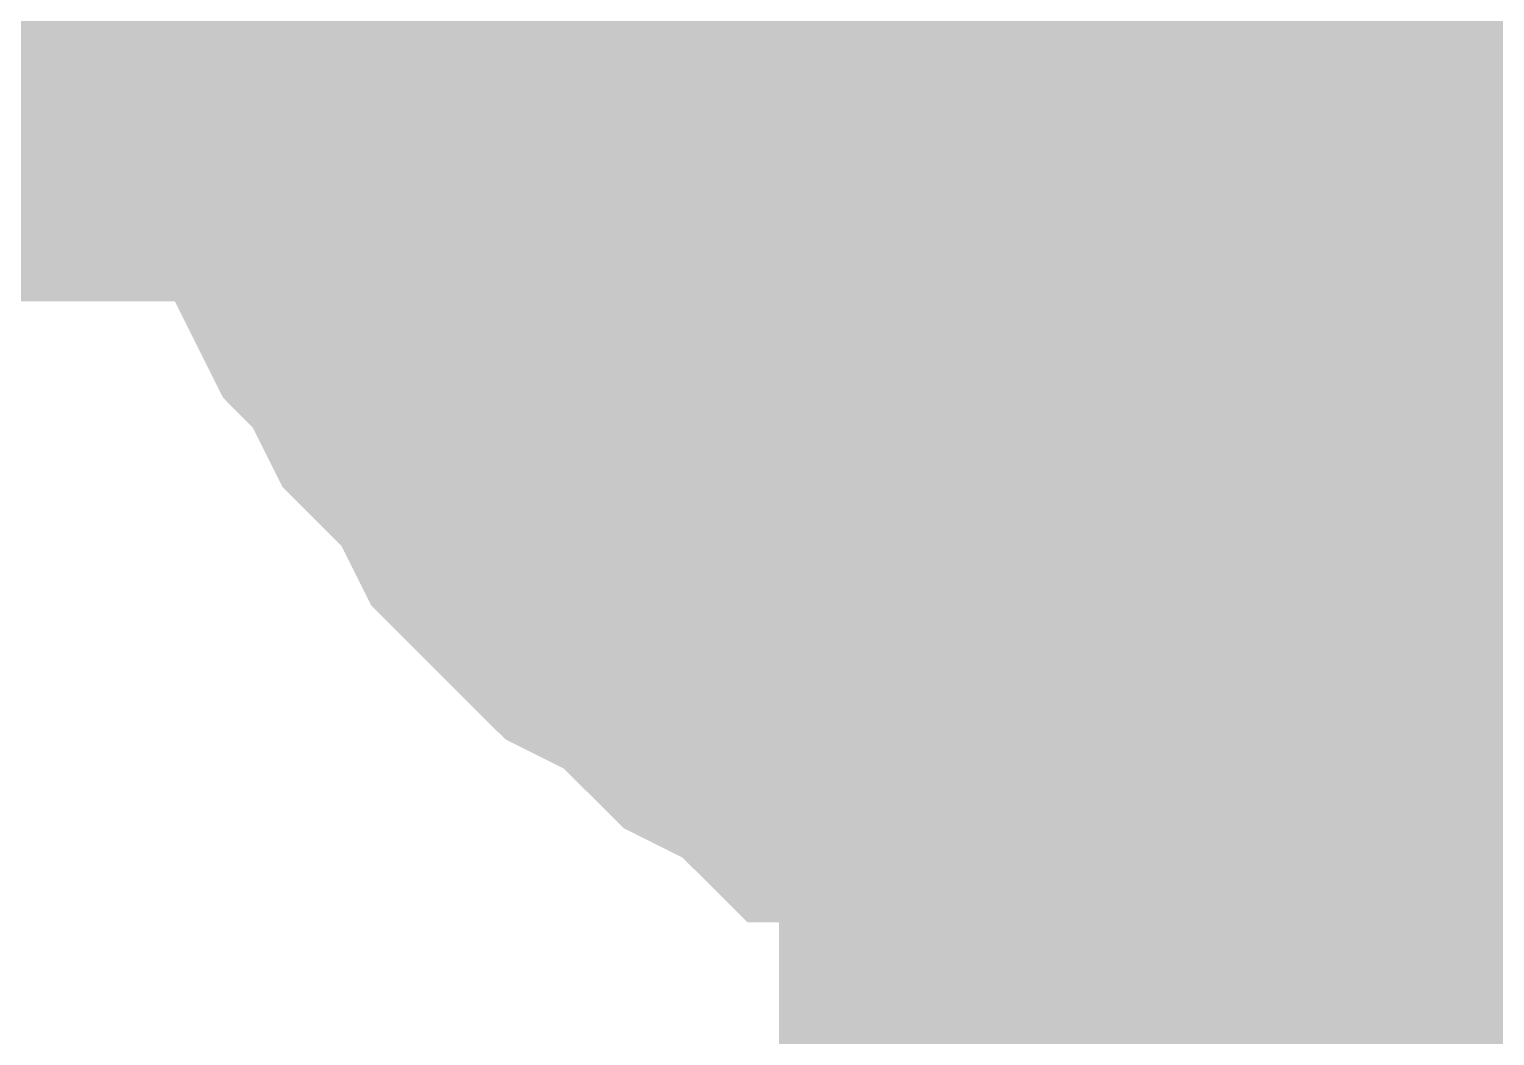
# Model space of a CAD drawing. Header units: inches. Extents: x 0 to 841, y 0 to 594.
# Drawn here: x 294.084 to 295.197, y 61.549 to 62.313 of the extents above; entities that cross this region are included whole.
import ezdxf

# ---------------------------------------------------------------- set-up
doc = ezdxf.new("R2010")
doc.units = ezdxf.units.IN
doc.layers.add('Sheet', color=255, linetype='Continuous')

msp = doc.modelspace()

# ---------------------------------------------------------------- linework, layer by layer
at = {"layer": 'Sheet'}
msp.add_lwpolyline([(294.746, 62.5, 0.508, 0.508, 1), (295.254, 62.5, 0.508, 0.508, 1)], format="xyseb", close=True, dxfattribs=at)
for points in [[(290.0201, 62.4814, 0.7493, 0.7493, 0), (295.0282, 62.4814, 0.7493, 0.7493, 0)], [(295.0282, 62.4814, 0.7493, 0.7493, 0), (295.0282, 59.9884, 0.7493, 0.7493, 0)], [(310.0076, 62.4814, 0.7493, 0.7493, 0), (295.0282, 62.4814, 0.7493, 0.7493, 0)], [(295.0282, 61.7178, 0.2997, 0.2997, 0), (294.9833, 61.7178, 0.2997, 0.2997, 0), (294.9384, 61.7178, 0.2997, 0.2997, 0), (294.9159, 61.7178, 0.2997, 0.2997, 0), (294.871, 61.7402, 0.2997, 0.2997, 0), (294.8261, 61.7402, 0.2997, 0.2997, 0), (294.8036, 61.7627, 0.2997, 0.2997, 0), (294.7587, 61.7627, 0.2997, 0.2997, 0), (294.7363, 61.7852, 0.2997, 0.2997, 0), (294.6914, 61.7852, 0.2997, 0.2997, 0), (294.6689, 61.8076, 0.2997, 0.2997, 0), (294.624, 61.8301, 0.2997, 0.2997, 0), (294.6015, 61.8525, 0.2997, 0.2997, 0), (294.5791, 61.875, 0.2997, 0.2997, 0), (294.5342, 61.8975, 0.2997, 0.2997, 0), (294.5117, 61.9199, 0.2997, 0.2997, 0), (294.4892, 61.9424, 0.2997, 0.2997, 0), (294.4668, 61.9648, 0.2997, 0.2997, 0), (294.4443, 62.0098, 0.2997, 0.2997, 0), (294.4219, 62.0322, 0.2997, 0.2997, 0), (294.3994, 62.0547, 0.2997, 0.2997, 0), (294.3769, 62.0996, 0.2997, 0.2997, 0), (294.3545, 62.1221, 0.2997, 0.2997, 0), (294.332, 62.167, 0.2997, 0.2997, 0), (294.332, 62.1894, 0.2997, 0.2997, 0), (294.3096, 62.2343, 0.2997, 0.2997, 0), (294.3096, 62.2568, 0.2997, 0.2997, 0), (294.2871, 62.3017, 0.2997, 0.2997, 0), (294.2871, 62.3242, 0.2997, 0.2997, 0), (294.2647, 62.3691, 0.2997, 0.2997, 0), (294.2647, 62.414, 0.2997, 0.2997, 0), (294.2647, 62.4365, 0.2997, 0.2997, 0), (294.2647, 62.4814, 0.2997, 0.2997, 0)], [(295.0282, 61.7178, 0.2997, 0.2997, 0), (294.9833, 61.7178, 0.2997, 0.2997, 0), (294.9384, 61.7178, 0.2997, 0.2997, 0), (294.9159, 61.7178, 0.2997, 0.2997, 0), (294.871, 61.7402, 0.2997, 0.2997, 0), (294.8261, 61.7402, 0.2997, 0.2997, 0), (294.8036, 61.7627, 0.2997, 0.2997, 0), (294.7587, 61.7627, 0.2997, 0.2997, 0), (294.7363, 61.7852, 0.2997, 0.2997, 0), (294.6914, 61.7852, 0.2997, 0.2997, 0), (294.6689, 61.8076, 0.2997, 0.2997, 0), (294.624, 61.8301, 0.2997, 0.2997, 0), (294.6015, 61.8525, 0.2997, 0.2997, 0), (294.5791, 61.875, 0.2997, 0.2997, 0), (294.5342, 61.8975, 0.2997, 0.2997, 0), (294.5117, 61.9199, 0.2997, 0.2997, 0), (294.4892, 61.9424, 0.2997, 0.2997, 0), (294.4668, 61.9648, 0.2997, 0.2997, 0), (294.4443, 62.0098, 0.2997, 0.2997, 0), (294.4219, 62.0322, 0.2997, 0.2997, 0), (294.3994, 62.0547, 0.2997, 0.2997, 0), (294.3769, 62.0996, 0.2997, 0.2997, 0), (294.3545, 62.1221, 0.2997, 0.2997, 0), (294.332, 62.167, 0.2997, 0.2997, 0), (294.332, 62.1894, 0.2997, 0.2997, 0), (294.3096, 62.2343, 0.2997, 0.2997, 0), (294.3096, 62.2568, 0.2997, 0.2997, 0), (294.2871, 62.3017, 0.2997, 0.2997, 0), (294.2871, 62.3242, 0.2997, 0.2997, 0), (294.2647, 62.3691, 0.2997, 0.2997, 0), (294.2647, 62.414, 0.2997, 0.2997, 0), (294.2647, 62.4365, 0.2997, 0.2997, 0), (294.2647, 62.4814, 0.2997, 0.2997, 0)], [(295.0282, 61.7178, 0.2997, 0.2997, 0), (294.9833, 61.7178, 0.2997, 0.2997, 0), (294.9384, 61.7178, 0.2997, 0.2997, 0), (294.9159, 61.7178, 0.2997, 0.2997, 0), (294.871, 61.7402, 0.2997, 0.2997, 0), (294.8261, 61.7402, 0.2997, 0.2997, 0), (294.8036, 61.7627, 0.2997, 0.2997, 0), (294.7587, 61.7627, 0.2997, 0.2997, 0), (294.7363, 61.7852, 0.2997, 0.2997, 0), (294.6914, 61.7852, 0.2997, 0.2997, 0), (294.6689, 61.8076, 0.2997, 0.2997, 0), (294.624, 61.8301, 0.2997, 0.2997, 0), (294.6015, 61.8525, 0.2997, 0.2997, 0), (294.5791, 61.875, 0.2997, 0.2997, 0), (294.5342, 61.8975, 0.2997, 0.2997, 0), (294.5117, 61.9199, 0.2997, 0.2997, 0), (294.4892, 61.9424, 0.2997, 0.2997, 0), (294.4668, 61.9648, 0.2997, 0.2997, 0), (294.4443, 62.0098, 0.2997, 0.2997, 0), (294.4219, 62.0322, 0.2997, 0.2997, 0), (294.3994, 62.0547, 0.2997, 0.2997, 0), (294.3769, 62.0996, 0.2997, 0.2997, 0), (294.3545, 62.1221, 0.2997, 0.2997, 0), (294.332, 62.167, 0.2997, 0.2997, 0), (294.332, 62.1894, 0.2997, 0.2997, 0), (294.3096, 62.2343, 0.2997, 0.2997, 0), (294.3096, 62.2568, 0.2997, 0.2997, 0), (294.2871, 62.3017, 0.2997, 0.2997, 0), (294.2871, 62.3242, 0.2997, 0.2997, 0), (294.2647, 62.3691, 0.2997, 0.2997, 0), (294.2647, 62.414, 0.2997, 0.2997, 0), (294.2647, 62.4365, 0.2997, 0.2997, 0), (294.2647, 62.4814, 0.2997, 0.2997, 0)], [(295.0282, 61.7178, 0.2997, 0.2997, 0), (294.9833, 61.7178, 0.2997, 0.2997, 0), (294.9384, 61.7178, 0.2997, 0.2997, 0), (294.9159, 61.7178, 0.2997, 0.2997, 0), (294.871, 61.7402, 0.2997, 0.2997, 0), (294.8261, 61.7402, 0.2997, 0.2997, 0), (294.8036, 61.7627, 0.2997, 0.2997, 0), (294.7587, 61.7627, 0.2997, 0.2997, 0), (294.7363, 61.7852, 0.2997, 0.2997, 0), (294.6914, 61.7852, 0.2997, 0.2997, 0), (294.6689, 61.8076, 0.2997, 0.2997, 0), (294.624, 61.8301, 0.2997, 0.2997, 0), (294.6015, 61.8525, 0.2997, 0.2997, 0), (294.5791, 61.875, 0.2997, 0.2997, 0), (294.5342, 61.8975, 0.2997, 0.2997, 0), (294.5117, 61.9199, 0.2997, 0.2997, 0), (294.4892, 61.9424, 0.2997, 0.2997, 0), (294.4668, 61.9648, 0.2997, 0.2997, 0), (294.4443, 62.0098, 0.2997, 0.2997, 0), (294.4219, 62.0322, 0.2997, 0.2997, 0), (294.3994, 62.0547, 0.2997, 0.2997, 0), (294.3769, 62.0996, 0.2997, 0.2997, 0), (294.3545, 62.1221, 0.2997, 0.2997, 0), (294.332, 62.167, 0.2997, 0.2997, 0), (294.332, 62.1894, 0.2997, 0.2997, 0), (294.3096, 62.2343, 0.2997, 0.2997, 0), (294.3096, 62.2568, 0.2997, 0.2997, 0), (294.2871, 62.3017, 0.2997, 0.2997, 0), (294.2871, 62.3242, 0.2997, 0.2997, 0), (294.2647, 62.3691, 0.2997, 0.2997, 0), (294.2647, 62.414, 0.2997, 0.2997, 0), (294.2647, 62.4365, 0.2997, 0.2997, 0), (294.2647, 62.4814, 0.2997, 0.2997, 0)], [(295.0282, 61.9873, 0.2997, 0.2997, 0), (295.0058, 61.9873, 0.2997, 0.2997, 0), (294.9833, 61.9873, 0.2997, 0.2997, 0), (294.9384, 61.9873, 0.2997, 0.2997, 0), (294.9159, 61.9873, 0.2997, 0.2997, 0), (294.8935, 62.0098, 0.2997, 0.2997, 0), (294.871, 62.0098, 0.2997, 0.2997, 0), (294.8486, 62.0098, 0.2997, 0.2997, 0), (294.8261, 62.0322, 0.2997, 0.2997, 0), (294.8036, 62.0322, 0.2997, 0.2997, 0), (294.7812, 62.0547, 0.2997, 0.2997, 0), (294.7587, 62.0547, 0.2997, 0.2997, 0), (294.7363, 62.0771, 0.2997, 0.2997, 0), (294.7138, 62.0771, 0.2997, 0.2997, 0), (294.6914, 62.0996, 0.2997, 0.2997, 0), (294.6689, 62.1221, 0.2997, 0.2997, 0), (294.6689, 62.1221, 0.2997, 0.2997, 0), (294.6464, 62.1445, 0.2997, 0.2997, 0), (294.624, 62.167, 0.2997, 0.2997, 0), (294.6015, 62.1894, 0.2997, 0.2997, 0), (294.6015, 62.2119, 0.2997, 0.2997, 0), (294.5791, 62.2343, 0.2997, 0.2997, 0), (294.5791, 62.2568, 0.2997, 0.2997, 0), (294.5566, 62.2793, 0.2997, 0.2997, 0), (294.5566, 62.3017, 0.2997, 0.2997, 0), (294.5342, 62.3017, 0.2997, 0.2997, 0), (294.5342, 62.3466, 0.2997, 0.2997, 0), (294.5342, 62.3691, 0.2997, 0.2997, 0), (294.5117, 62.3916, 0.2997, 0.2997, 0), (294.5117, 62.414, 0.2997, 0.2997, 0), (294.5117, 62.4365, 0.2997, 0.2997, 0), (294.5117, 62.4589, 0.2997, 0.2997, 0), (294.5117, 62.4814, 0.2997, 0.2997, 0)], [(295.0282, 61.9873, 0.2997, 0.2997, 0), (295.0058, 61.9873, 0.2997, 0.2997, 0), (294.9833, 61.9873, 0.2997, 0.2997, 0), (294.9384, 61.9873, 0.2997, 0.2997, 0), (294.9159, 61.9873, 0.2997, 0.2997, 0), (294.8935, 62.0098, 0.2997, 0.2997, 0), (294.871, 62.0098, 0.2997, 0.2997, 0), (294.8486, 62.0098, 0.2997, 0.2997, 0), (294.8261, 62.0322, 0.2997, 0.2997, 0), (294.8036, 62.0322, 0.2997, 0.2997, 0), (294.7812, 62.0547, 0.2997, 0.2997, 0), (294.7587, 62.0547, 0.2997, 0.2997, 0), (294.7363, 62.0771, 0.2997, 0.2997, 0), (294.7138, 62.0771, 0.2997, 0.2997, 0), (294.6914, 62.0996, 0.2997, 0.2997, 0), (294.6689, 62.1221, 0.2997, 0.2997, 0), (294.6689, 62.1221, 0.2997, 0.2997, 0), (294.6464, 62.1445, 0.2997, 0.2997, 0), (294.624, 62.167, 0.2997, 0.2997, 0), (294.6015, 62.1894, 0.2997, 0.2997, 0), (294.6015, 62.2119, 0.2997, 0.2997, 0), (294.5791, 62.2343, 0.2997, 0.2997, 0), (294.5791, 62.2568, 0.2997, 0.2997, 0), (294.5566, 62.2793, 0.2997, 0.2997, 0), (294.5566, 62.3017, 0.2997, 0.2997, 0), (294.5342, 62.3017, 0.2997, 0.2997, 0), (294.5342, 62.3466, 0.2997, 0.2997, 0), (294.5342, 62.3691, 0.2997, 0.2997, 0), (294.5117, 62.3916, 0.2997, 0.2997, 0), (294.5117, 62.414, 0.2997, 0.2997, 0), (294.5117, 62.4365, 0.2997, 0.2997, 0), (294.5117, 62.4589, 0.2997, 0.2997, 0), (294.5117, 62.4814, 0.2997, 0.2997, 0)], [(295.0282, 61.9873, 0.2997, 0.2997, 0), (295.0058, 61.9873, 0.2997, 0.2997, 0), (294.9833, 61.9873, 0.2997, 0.2997, 0), (294.9384, 61.9873, 0.2997, 0.2997, 0), (294.9159, 61.9873, 0.2997, 0.2997, 0), (294.8935, 62.0098, 0.2997, 0.2997, 0), (294.871, 62.0098, 0.2997, 0.2997, 0), (294.8486, 62.0098, 0.2997, 0.2997, 0), (294.8261, 62.0322, 0.2997, 0.2997, 0), (294.8036, 62.0322, 0.2997, 0.2997, 0), (294.7812, 62.0547, 0.2997, 0.2997, 0), (294.7587, 62.0547, 0.2997, 0.2997, 0), (294.7363, 62.0771, 0.2997, 0.2997, 0), (294.7138, 62.0771, 0.2997, 0.2997, 0), (294.6914, 62.0996, 0.2997, 0.2997, 0), (294.6689, 62.1221, 0.2997, 0.2997, 0), (294.6689, 62.1221, 0.2997, 0.2997, 0), (294.6464, 62.1445, 0.2997, 0.2997, 0), (294.624, 62.167, 0.2997, 0.2997, 0), (294.6015, 62.1894, 0.2997, 0.2997, 0), (294.6015, 62.2119, 0.2997, 0.2997, 0), (294.5791, 62.2343, 0.2997, 0.2997, 0), (294.5791, 62.2568, 0.2997, 0.2997, 0), (294.5566, 62.2793, 0.2997, 0.2997, 0), (294.5566, 62.3017, 0.2997, 0.2997, 0), (294.5342, 62.3017, 0.2997, 0.2997, 0), (294.5342, 62.3466, 0.2997, 0.2997, 0), (294.5342, 62.3691, 0.2997, 0.2997, 0), (294.5117, 62.3916, 0.2997, 0.2997, 0), (294.5117, 62.414, 0.2997, 0.2997, 0), (294.5117, 62.4365, 0.2997, 0.2997, 0), (294.5117, 62.4589, 0.2997, 0.2997, 0), (294.5117, 62.4814, 0.2997, 0.2997, 0)], [(295.0282, 61.7178, 0.0991, 0.0991, 0), (294.9833, 61.7178, 0.0991, 0.0991, 0), (294.9384, 61.7178, 0.0991, 0.0991, 0), (294.9159, 61.7178, 0.0991, 0.0991, 0), (294.871, 61.7402, 0.0991, 0.0991, 0), (294.8261, 61.7402, 0.0991, 0.0991, 0), (294.8036, 61.7627, 0.0991, 0.0991, 0), (294.7587, 61.7627, 0.0991, 0.0991, 0), (294.7363, 61.7852, 0.0991, 0.0991, 0), (294.6914, 61.7852, 0.0991, 0.0991, 0), (294.6689, 61.8076, 0.0991, 0.0991, 0), (294.624, 61.8301, 0.0991, 0.0991, 0), (294.6015, 61.8525, 0.0991, 0.0991, 0), (294.5791, 61.875, 0.0991, 0.0991, 0), (294.5342, 61.8975, 0.0991, 0.0991, 0), (294.5117, 61.9199, 0.0991, 0.0991, 0), (294.4892, 61.9424, 0.0991, 0.0991, 0), (294.4668, 61.9648, 0.0991, 0.0991, 0), (294.4443, 62.0098, 0.0991, 0.0991, 0), (294.4219, 62.0322, 0.0991, 0.0991, 0), (294.3994, 62.0547, 0.0991, 0.0991, 0), (294.3769, 62.0996, 0.0991, 0.0991, 0), (294.3545, 62.1221, 0.0991, 0.0991, 0), (294.332, 62.167, 0.0991, 0.0991, 0), (294.332, 62.1894, 0.0991, 0.0991, 0), (294.3096, 62.2343, 0.0991, 0.0991, 0), (294.3096, 62.2568, 0.0991, 0.0991, 0), (294.2871, 62.3017, 0.0991, 0.0991, 0), (294.2871, 62.3242, 0.0991, 0.0991, 0), (294.2647, 62.3691, 0.0991, 0.0991, 0)], [(295.0282, 61.7178, 0.0991, 0.0991, 0), (294.9833, 61.7178, 0.0991, 0.0991, 0), (294.9384, 61.7178, 0.0991, 0.0991, 0), (294.9159, 61.7178, 0.0991, 0.0991, 0), (294.871, 61.7402, 0.0991, 0.0991, 0), (294.8261, 61.7402, 0.0991, 0.0991, 0), (294.8036, 61.7627, 0.0991, 0.0991, 0), (294.7587, 61.7627, 0.0991, 0.0991, 0), (294.7363, 61.7852, 0.0991, 0.0991, 0), (294.6914, 61.7852, 0.0991, 0.0991, 0), (294.6689, 61.8076, 0.0991, 0.0991, 0), (294.624, 61.8301, 0.0991, 0.0991, 0), (294.6015, 61.8525, 0.0991, 0.0991, 0), (294.5791, 61.875, 0.0991, 0.0991, 0), (294.5342, 61.8975, 0.0991, 0.0991, 0), (294.5117, 61.9199, 0.0991, 0.0991, 0), (294.4892, 61.9424, 0.0991, 0.0991, 0), (294.4668, 61.9648, 0.0991, 0.0991, 0), (294.4443, 62.0098, 0.0991, 0.0991, 0), (294.4219, 62.0322, 0.0991, 0.0991, 0), (294.3994, 62.0547, 0.0991, 0.0991, 0), (294.3769, 62.0996, 0.0991, 0.0991, 0), (294.3545, 62.1221, 0.0991, 0.0991, 0), (294.332, 62.167, 0.0991, 0.0991, 0), (294.332, 62.1894, 0.0991, 0.0991, 0), (294.3096, 62.2343, 0.0991, 0.0991, 0), (294.3096, 62.2568, 0.0991, 0.0991, 0), (294.2871, 62.3017, 0.0991, 0.0991, 0), (294.2871, 62.3242, 0.0991, 0.0991, 0), (294.2647, 62.3691, 0.0991, 0.0991, 0)], [(295.0282, 61.7178, 0.0991, 0.0991, 0), (294.9833, 61.7178, 0.0991, 0.0991, 0), (294.9384, 61.7178, 0.0991, 0.0991, 0), (294.9159, 61.7178, 0.0991, 0.0991, 0), (294.871, 61.7402, 0.0991, 0.0991, 0), (294.8261, 61.7402, 0.0991, 0.0991, 0), (294.8036, 61.7627, 0.0991, 0.0991, 0), (294.7587, 61.7627, 0.0991, 0.0991, 0), (294.7363, 61.7852, 0.0991, 0.0991, 0), (294.6914, 61.7852, 0.0991, 0.0991, 0), (294.6689, 61.8076, 0.0991, 0.0991, 0), (294.624, 61.8301, 0.0991, 0.0991, 0), (294.6015, 61.8525, 0.0991, 0.0991, 0), (294.5791, 61.875, 0.0991, 0.0991, 0), (294.5342, 61.8975, 0.0991, 0.0991, 0), (294.5117, 61.9199, 0.0991, 0.0991, 0), (294.4892, 61.9424, 0.0991, 0.0991, 0), (294.4668, 61.9648, 0.0991, 0.0991, 0), (294.4443, 62.0098, 0.0991, 0.0991, 0), (294.4219, 62.0322, 0.0991, 0.0991, 0), (294.3994, 62.0547, 0.0991, 0.0991, 0), (294.3769, 62.0996, 0.0991, 0.0991, 0), (294.3545, 62.1221, 0.0991, 0.0991, 0), (294.332, 62.167, 0.0991, 0.0991, 0), (294.332, 62.1894, 0.0991, 0.0991, 0), (294.3096, 62.2343, 0.0991, 0.0991, 0), (294.3096, 62.2568, 0.0991, 0.0991, 0), (294.2871, 62.3017, 0.0991, 0.0991, 0), (294.2871, 62.3242, 0.0991, 0.0991, 0), (294.2647, 62.3691, 0.0991, 0.0991, 0)], [(295.0282, 61.7178, 0.0991, 0.0991, 0), (294.9833, 61.7178, 0.0991, 0.0991, 0), (294.9384, 61.7178, 0.0991, 0.0991, 0), (294.9159, 61.7178, 0.0991, 0.0991, 0), (294.871, 61.7402, 0.0991, 0.0991, 0), (294.8261, 61.7402, 0.0991, 0.0991, 0), (294.8036, 61.7627, 0.0991, 0.0991, 0), (294.7587, 61.7627, 0.0991, 0.0991, 0), (294.7363, 61.7852, 0.0991, 0.0991, 0), (294.6914, 61.7852, 0.0991, 0.0991, 0), (294.6689, 61.8076, 0.0991, 0.0991, 0), (294.624, 61.8301, 0.0991, 0.0991, 0), (294.6015, 61.8525, 0.0991, 0.0991, 0), (294.5791, 61.875, 0.0991, 0.0991, 0), (294.5342, 61.8975, 0.0991, 0.0991, 0), (294.5117, 61.9199, 0.0991, 0.0991, 0), (294.4892, 61.9424, 0.0991, 0.0991, 0), (294.4668, 61.9648, 0.0991, 0.0991, 0), (294.4443, 62.0098, 0.0991, 0.0991, 0), (294.4219, 62.0322, 0.0991, 0.0991, 0), (294.3994, 62.0547, 0.0991, 0.0991, 0), (294.3769, 62.0996, 0.0991, 0.0991, 0), (294.3545, 62.1221, 0.0991, 0.0991, 0), (294.332, 62.167, 0.0991, 0.0991, 0), (294.332, 62.1894, 0.0991, 0.0991, 0), (294.3096, 62.2343, 0.0991, 0.0991, 0), (294.3096, 62.2568, 0.0991, 0.0991, 0), (294.2871, 62.3017, 0.0991, 0.0991, 0), (294.2871, 62.3242, 0.0991, 0.0991, 0), (294.2647, 62.3691, 0.0991, 0.0991, 0)], [(295.0282, 61.9873, 0.0991, 0.0991, 0), (295.0058, 61.9873, 0.0991, 0.0991, 0), (294.9833, 61.9873, 0.0991, 0.0991, 0), (294.9384, 61.9873, 0.0991, 0.0991, 0), (294.9159, 61.9873, 0.0991, 0.0991, 0), (294.8935, 62.0098, 0.0991, 0.0991, 0), (294.871, 62.0098, 0.0991, 0.0991, 0), (294.8486, 62.0098, 0.0991, 0.0991, 0), (294.8261, 62.0322, 0.0991, 0.0991, 0), (294.8036, 62.0322, 0.0991, 0.0991, 0), (294.7812, 62.0547, 0.0991, 0.0991, 0), (294.7587, 62.0547, 0.0991, 0.0991, 0), (294.7363, 62.0771, 0.0991, 0.0991, 0), (294.7138, 62.0771, 0.0991, 0.0991, 0), (294.6914, 62.0996, 0.0991, 0.0991, 0), (294.6689, 62.1221, 0.0991, 0.0991, 0), (294.6689, 62.1221, 0.0991, 0.0991, 0), (294.6464, 62.1445, 0.0991, 0.0991, 0), (294.624, 62.167, 0.0991, 0.0991, 0), (294.6015, 62.1894, 0.0991, 0.0991, 0), (294.6015, 62.2119, 0.0991, 0.0991, 0), (294.5791, 62.2343, 0.0991, 0.0991, 0), (294.5791, 62.2568, 0.0991, 0.0991, 0), (294.5566, 62.2793, 0.0991, 0.0991, 0), (294.5566, 62.3017, 0.0991, 0.0991, 0), (294.5342, 62.3017, 0.0991, 0.0991, 0), (294.5342, 62.3466, 0.0991, 0.0991, 0), (294.5342, 62.3691, 0.0991, 0.0991, 0)], [(295.0282, 61.9873, 0.0991, 0.0991, 0), (295.0058, 61.9873, 0.0991, 0.0991, 0), (294.9833, 61.9873, 0.0991, 0.0991, 0), (294.9384, 61.9873, 0.0991, 0.0991, 0), (294.9159, 61.9873, 0.0991, 0.0991, 0), (294.8935, 62.0098, 0.0991, 0.0991, 0), (294.871, 62.0098, 0.0991, 0.0991, 0), (294.8486, 62.0098, 0.0991, 0.0991, 0), (294.8261, 62.0322, 0.0991, 0.0991, 0), (294.8036, 62.0322, 0.0991, 0.0991, 0), (294.7812, 62.0547, 0.0991, 0.0991, 0), (294.7587, 62.0547, 0.0991, 0.0991, 0), (294.7363, 62.0771, 0.0991, 0.0991, 0), (294.7138, 62.0771, 0.0991, 0.0991, 0), (294.6914, 62.0996, 0.0991, 0.0991, 0), (294.6689, 62.1221, 0.0991, 0.0991, 0), (294.6689, 62.1221, 0.0991, 0.0991, 0), (294.6464, 62.1445, 0.0991, 0.0991, 0), (294.624, 62.167, 0.0991, 0.0991, 0), (294.6015, 62.1894, 0.0991, 0.0991, 0), (294.6015, 62.2119, 0.0991, 0.0991, 0), (294.5791, 62.2343, 0.0991, 0.0991, 0), (294.5791, 62.2568, 0.0991, 0.0991, 0), (294.5566, 62.2793, 0.0991, 0.0991, 0), (294.5566, 62.3017, 0.0991, 0.0991, 0), (294.5342, 62.3017, 0.0991, 0.0991, 0), (294.5342, 62.3466, 0.0991, 0.0991, 0), (294.5342, 62.3691, 0.0991, 0.0991, 0)], [(295.0282, 61.9873, 0.0991, 0.0991, 0), (295.0058, 61.9873, 0.0991, 0.0991, 0), (294.9833, 61.9873, 0.0991, 0.0991, 0), (294.9384, 61.9873, 0.0991, 0.0991, 0), (294.9159, 61.9873, 0.0991, 0.0991, 0), (294.8935, 62.0098, 0.0991, 0.0991, 0), (294.871, 62.0098, 0.0991, 0.0991, 0), (294.8486, 62.0098, 0.0991, 0.0991, 0), (294.8261, 62.0322, 0.0991, 0.0991, 0), (294.8036, 62.0322, 0.0991, 0.0991, 0), (294.7812, 62.0547, 0.0991, 0.0991, 0), (294.7587, 62.0547, 0.0991, 0.0991, 0), (294.7363, 62.0771, 0.0991, 0.0991, 0), (294.7138, 62.0771, 0.0991, 0.0991, 0), (294.6914, 62.0996, 0.0991, 0.0991, 0), (294.6689, 62.1221, 0.0991, 0.0991, 0), (294.6689, 62.1221, 0.0991, 0.0991, 0), (294.6464, 62.1445, 0.0991, 0.0991, 0), (294.624, 62.167, 0.0991, 0.0991, 0), (294.6015, 62.1894, 0.0991, 0.0991, 0), (294.6015, 62.2119, 0.0991, 0.0991, 0), (294.5791, 62.2343, 0.0991, 0.0991, 0), (294.5791, 62.2568, 0.0991, 0.0991, 0), (294.5566, 62.2793, 0.0991, 0.0991, 0), (294.5566, 62.3017, 0.0991, 0.0991, 0), (294.5342, 62.3017, 0.0991, 0.0991, 0), (294.5342, 62.3466, 0.0991, 0.0991, 0), (294.5342, 62.3691, 0.0991, 0.0991, 0)], [(295.3651, 62.1221, 0.2997, 0.2997, 0), (295.3426, 62.0996, 0.2997, 0.2997, 0), (295.3202, 62.0771, 0.2997, 0.2997, 0), (295.2977, 62.0771, 0.2997, 0.2997, 0), (295.2753, 62.0547, 0.2997, 0.2997, 0), (295.2528, 62.0547, 0.2997, 0.2997, 0), (295.2303, 62.0322, 0.2997, 0.2997, 0), (295.2303, 62.0322, 0.2997, 0.2997, 0), (295.2079, 62.0098, 0.2997, 0.2997, 0), (295.163, 62.0098, 0.2997, 0.2997, 0), (295.1405, 62.0098, 0.2997, 0.2997, 0), (295.1181, 61.9873, 0.2997, 0.2997, 0), (295.0956, 61.9873, 0.2997, 0.2997, 0), (295.0731, 61.9873, 0.2997, 0.2997, 0), (295.0507, 61.9873, 0.2997, 0.2997, 0), (295.0282, 61.9873, 0.2997, 0.2997, 0)], [(295.3651, 62.1221, 0.2997, 0.2997, 0), (295.3426, 62.0996, 0.2997, 0.2997, 0), (295.3202, 62.0771, 0.2997, 0.2997, 0), (295.2977, 62.0771, 0.2997, 0.2997, 0), (295.2753, 62.0547, 0.2997, 0.2997, 0), (295.2528, 62.0547, 0.2997, 0.2997, 0), (295.2303, 62.0322, 0.2997, 0.2997, 0), (295.2303, 62.0322, 0.2997, 0.2997, 0), (295.2079, 62.0098, 0.2997, 0.2997, 0), (295.163, 62.0098, 0.2997, 0.2997, 0), (295.1405, 62.0098, 0.2997, 0.2997, 0), (295.1181, 61.9873, 0.2997, 0.2997, 0), (295.0956, 61.9873, 0.2997, 0.2997, 0), (295.0731, 61.9873, 0.2997, 0.2997, 0), (295.0507, 61.9873, 0.2997, 0.2997, 0), (295.0282, 61.9873, 0.2997, 0.2997, 0)], [(295.3651, 62.1221, 0.2997, 0.2997, 0), (295.3426, 62.0996, 0.2997, 0.2997, 0), (295.3202, 62.0771, 0.2997, 0.2997, 0), (295.2977, 62.0771, 0.2997, 0.2997, 0), (295.2753, 62.0547, 0.2997, 0.2997, 0), (295.2528, 62.0547, 0.2997, 0.2997, 0), (295.2303, 62.0322, 0.2997, 0.2997, 0), (295.2303, 62.0322, 0.2997, 0.2997, 0), (295.2079, 62.0098, 0.2997, 0.2997, 0), (295.163, 62.0098, 0.2997, 0.2997, 0), (295.1405, 62.0098, 0.2997, 0.2997, 0), (295.1181, 61.9873, 0.2997, 0.2997, 0), (295.0956, 61.9873, 0.2997, 0.2997, 0), (295.0731, 61.9873, 0.2997, 0.2997, 0), (295.0507, 61.9873, 0.2997, 0.2997, 0), (295.0282, 61.9873, 0.2997, 0.2997, 0)], [(295.2528, 62.0547, 0.0991, 0.0991, 0), (295.2303, 62.0322, 0.0991, 0.0991, 0), (295.2303, 62.0322, 0.0991, 0.0991, 0), (295.2079, 62.0098, 0.0991, 0.0991, 0), (295.163, 62.0098, 0.0991, 0.0991, 0), (295.1405, 62.0098, 0.0991, 0.0991, 0), (295.1181, 61.9873, 0.0991, 0.0991, 0), (295.0956, 61.9873, 0.0991, 0.0991, 0), (295.0731, 61.9873, 0.0991, 0.0991, 0), (295.0507, 61.9873, 0.0991, 0.0991, 0), (295.0282, 61.9873, 0.0991, 0.0991, 0)], [(295.2528, 62.0547, 0.0991, 0.0991, 0), (295.2303, 62.0322, 0.0991, 0.0991, 0), (295.2303, 62.0322, 0.0991, 0.0991, 0), (295.2079, 62.0098, 0.0991, 0.0991, 0), (295.163, 62.0098, 0.0991, 0.0991, 0), (295.1405, 62.0098, 0.0991, 0.0991, 0), (295.1181, 61.9873, 0.0991, 0.0991, 0), (295.0956, 61.9873, 0.0991, 0.0991, 0), (295.0731, 61.9873, 0.0991, 0.0991, 0), (295.0507, 61.9873, 0.0991, 0.0991, 0), (295.0282, 61.9873, 0.0991, 0.0991, 0)], [(295.2528, 62.0547, 0.0991, 0.0991, 0), (295.2303, 62.0322, 0.0991, 0.0991, 0), (295.2303, 62.0322, 0.0991, 0.0991, 0), (295.2079, 62.0098, 0.0991, 0.0991, 0), (295.163, 62.0098, 0.0991, 0.0991, 0), (295.1405, 62.0098, 0.0991, 0.0991, 0), (295.1181, 61.9873, 0.0991, 0.0991, 0), (295.0956, 61.9873, 0.0991, 0.0991, 0), (295.0731, 61.9873, 0.0991, 0.0991, 0), (295.0507, 61.9873, 0.0991, 0.0991, 0), (295.0282, 61.9873, 0.0991, 0.0991, 0)], [(295.3876, 61.8076, 0.2997, 0.2997, 0), (295.3426, 61.7852, 0.2997, 0.2997, 0), (295.3202, 61.7852, 0.2997, 0.2997, 0), (295.2753, 61.7627, 0.2997, 0.2997, 0), (295.2528, 61.7627, 0.2997, 0.2997, 0), (295.2079, 61.7402, 0.2997, 0.2997, 0), (295.1854, 61.7402, 0.2997, 0.2997, 0), (295.1405, 61.7178, 0.2997, 0.2997, 0), (295.0956, 61.7178, 0.2997, 0.2997, 0), (295.0731, 61.7178, 0.2997, 0.2997, 0), (295.0282, 61.7178, 0.2997, 0.2997, 0)], [(295.3876, 61.8076, 0.2997, 0.2997, 0), (295.3426, 61.7852, 0.2997, 0.2997, 0), (295.3202, 61.7852, 0.2997, 0.2997, 0), (295.2753, 61.7627, 0.2997, 0.2997, 0), (295.2528, 61.7627, 0.2997, 0.2997, 0), (295.2079, 61.7402, 0.2997, 0.2997, 0), (295.1854, 61.7402, 0.2997, 0.2997, 0), (295.1405, 61.7178, 0.2997, 0.2997, 0), (295.0956, 61.7178, 0.2997, 0.2997, 0), (295.0731, 61.7178, 0.2997, 0.2997, 0), (295.0282, 61.7178, 0.2997, 0.2997, 0)], [(295.3876, 61.8076, 0.2997, 0.2997, 0), (295.3426, 61.7852, 0.2997, 0.2997, 0), (295.3202, 61.7852, 0.2997, 0.2997, 0), (295.2753, 61.7627, 0.2997, 0.2997, 0), (295.2528, 61.7627, 0.2997, 0.2997, 0), (295.2079, 61.7402, 0.2997, 0.2997, 0), (295.1854, 61.7402, 0.2997, 0.2997, 0), (295.1405, 61.7178, 0.2997, 0.2997, 0), (295.0956, 61.7178, 0.2997, 0.2997, 0), (295.0731, 61.7178, 0.2997, 0.2997, 0), (295.0282, 61.7178, 0.2997, 0.2997, 0)], [(295.3876, 61.8076, 0.2997, 0.2997, 0), (295.3426, 61.7852, 0.2997, 0.2997, 0), (295.3202, 61.7852, 0.2997, 0.2997, 0), (295.2753, 61.7627, 0.2997, 0.2997, 0), (295.2528, 61.7627, 0.2997, 0.2997, 0), (295.2079, 61.7402, 0.2997, 0.2997, 0), (295.1854, 61.7402, 0.2997, 0.2997, 0), (295.1405, 61.7178, 0.2997, 0.2997, 0), (295.0956, 61.7178, 0.2997, 0.2997, 0), (295.0731, 61.7178, 0.2997, 0.2997, 0), (295.0282, 61.7178, 0.2997, 0.2997, 0)], [(295.2528, 61.7627, 0.0991, 0.0991, 0), (295.2079, 61.7402, 0.0991, 0.0991, 0), (295.1854, 61.7402, 0.0991, 0.0991, 0), (295.1405, 61.7178, 0.0991, 0.0991, 0), (295.0956, 61.7178, 0.0991, 0.0991, 0), (295.0731, 61.7178, 0.0991, 0.0991, 0), (295.0282, 61.7178, 0.0991, 0.0991, 0)], [(295.2528, 61.7627, 0.0991, 0.0991, 0), (295.2079, 61.7402, 0.0991, 0.0991, 0), (295.1854, 61.7402, 0.0991, 0.0991, 0), (295.1405, 61.7178, 0.0991, 0.0991, 0), (295.0956, 61.7178, 0.0991, 0.0991, 0), (295.0731, 61.7178, 0.0991, 0.0991, 0), (295.0282, 61.7178, 0.0991, 0.0991, 0)], [(295.2528, 61.7627, 0.0991, 0.0991, 0), (295.2079, 61.7402, 0.0991, 0.0991, 0), (295.1854, 61.7402, 0.0991, 0.0991, 0), (295.1405, 61.7178, 0.0991, 0.0991, 0), (295.0956, 61.7178, 0.0991, 0.0991, 0), (295.0731, 61.7178, 0.0991, 0.0991, 0), (295.0282, 61.7178, 0.0991, 0.0991, 0)], [(295.2528, 61.7627, 0.0991, 0.0991, 0), (295.2079, 61.7402, 0.0991, 0.0991, 0), (295.1854, 61.7402, 0.0991, 0.0991, 0), (295.1405, 61.7178, 0.0991, 0.0991, 0), (295.0956, 61.7178, 0.0991, 0.0991, 0), (295.0731, 61.7178, 0.0991, 0.0991, 0), (295.0282, 61.7178, 0.0991, 0.0991, 0)]]:
    msp.add_lwpolyline(points, format="xyseb", dxfattribs=at)

doc.saveas('drawing.dxf')
